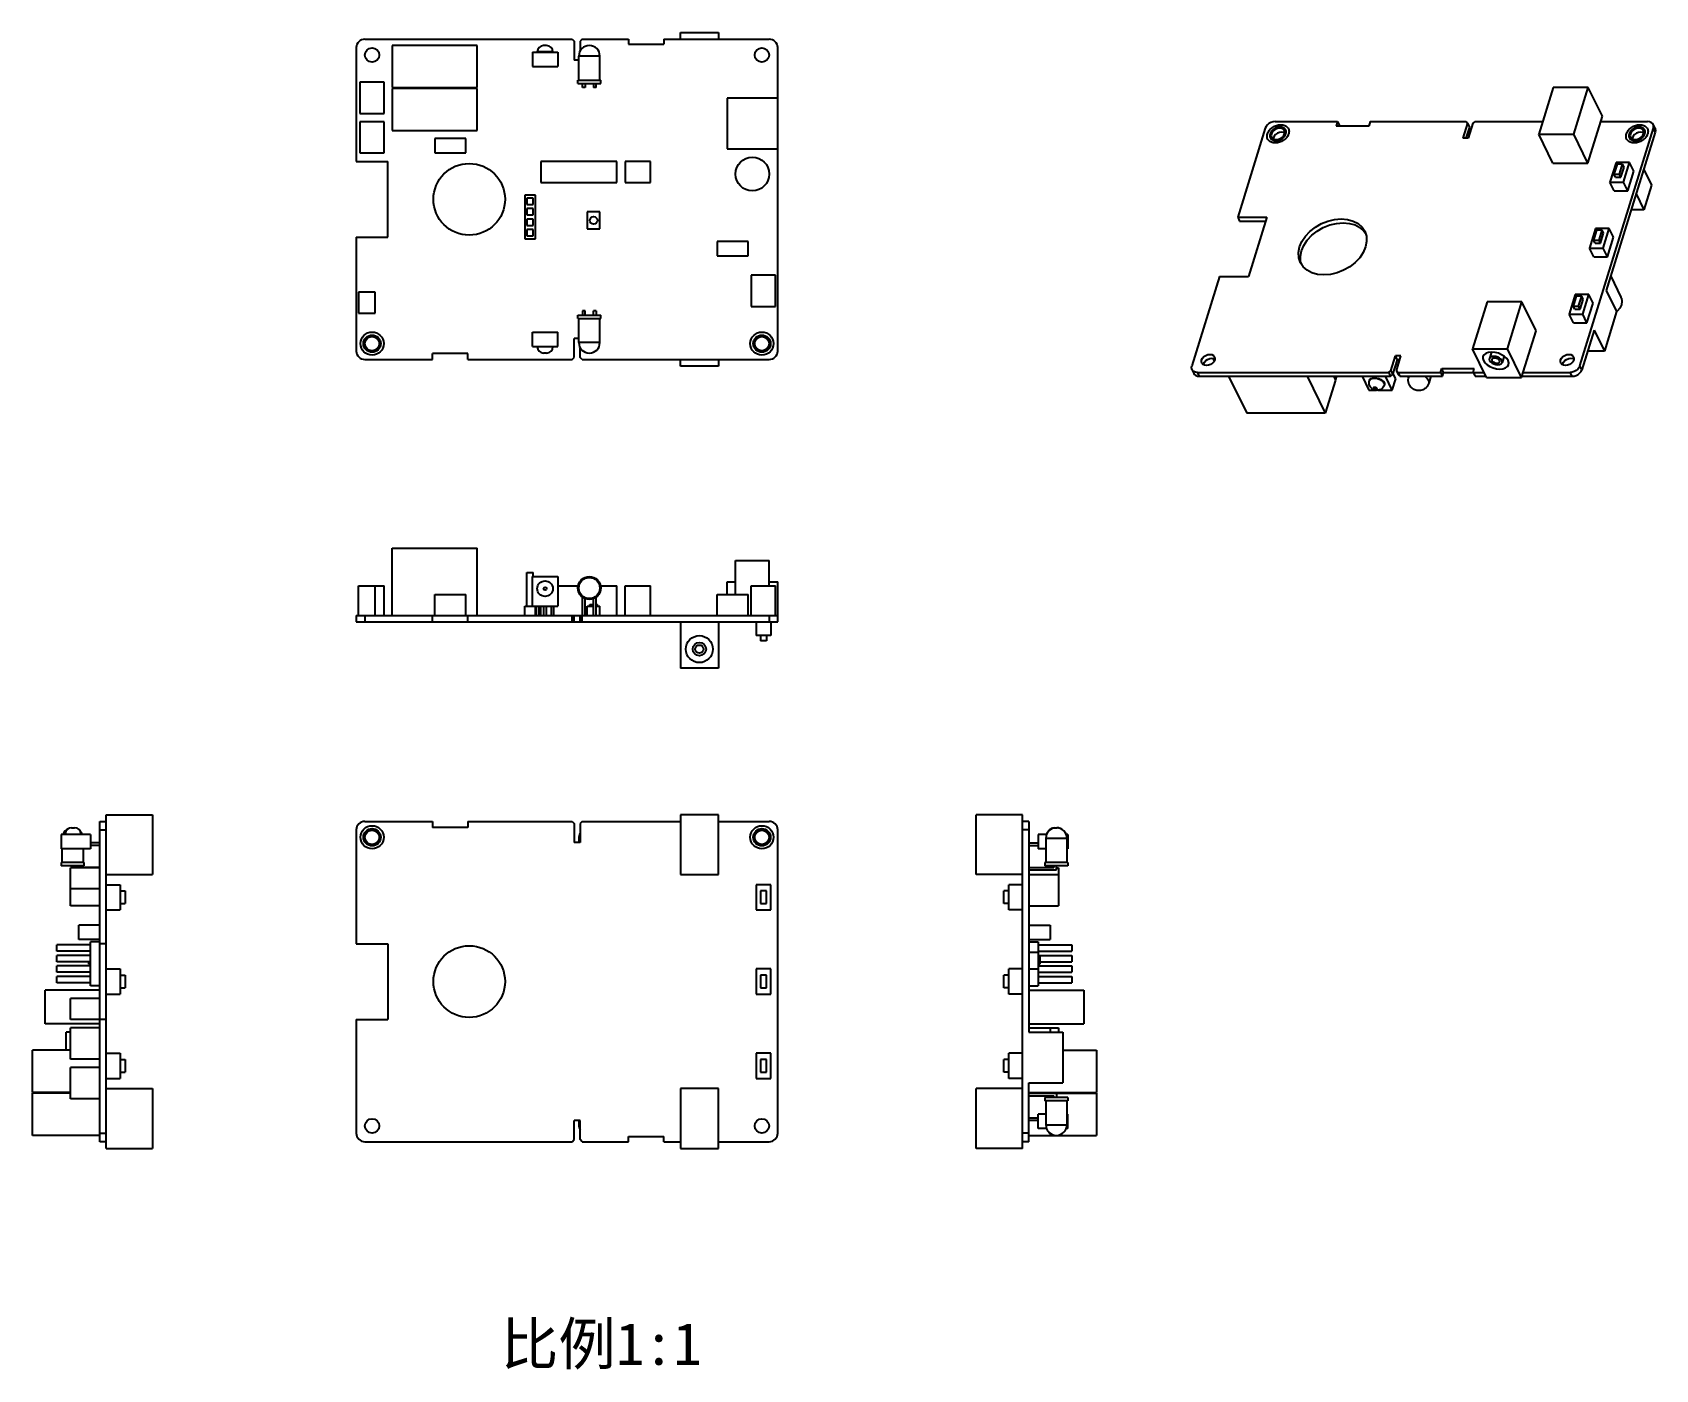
# Model space of a CAD drawing. Extents: x -311 to 74, y -130 to 187.
import ezdxf

# ---------------------------------------------------------------- set-up
doc = ezdxf.new("R2010")
doc.units = 0
doc.header["$LTSCALE"] = 0.64311
doc.header["$MEASUREMENT"] = 0
doc.layers.get('0').update_dxf_attribs({"linetype": 'CONTINUOUS'})

msp = doc.modelspace()

# ---------------------------------------------------------------- linework, layer by layer
at = {"color": 7, "linetype": 'Continuous'}
for p, q in [((-232.34, 185.77), (-183.14, 185.77)), ((-183.14, 185.77), (-182.64, 185.27)), ((-182.64, 185.27), (-182.64, 180.77)), ((-180.74, 185.77), (-181.24, 185.27)), ((-181.24, 185.27), (-181.24, 182.94)), ((-180.74, 185.77), (-169.74, 185.77)), ((-169.74, 185.77), (-169.74, 184.57)), ((-161.34, 185.77), (-161.34, 184.57)), ((-161.34, 185.77), (-136.34, 185.77)), ((-157.42, 185.77), (-157.42, 187.37)), ((-157.42, 187.37), (-148.42, 187.37)), ((-148.42, 187.37), (-148.42, 185.77)), ((-234.34, 183.77), (-234.34, 156.77)), ((-225.84, 184.27), (-225.84, 174.27)), ((-205.64, 184.27), (-225.84, 184.27)), ((-205.64, 174.27), (-205.64, 184.27)), ((-192.54, 182.67), (-192.54, 179.27)), ((-192.54, 182.67), (-186.54, 182.67)), ((-191.39, 182.77), (-191.39, 182.67)), ((-187.69, 182.77), (-191.39, 182.77)), ((-189.19, 184.27), (-189.89, 184.27)), ((-187.69, 182.77), (-187.69, 182.67)), ((-186.54, 182.67), (-186.54, 179.27)), ((-181.54, 176.07), (-181.54, 181.77)), ((-176.54, 181.77), (-181.54, 181.77)), ((-176.54, 176.07), (-176.54, 181.77)), ((-169.74, 184.57), (-161.34, 184.57)), ((-134.34, 111.77), (-134.34, 183.77)), ((-192.54, 179.27), (-186.54, 179.27)), ((-181.54, 180.77), (-182.64, 180.77)), ((-233.54, 175.57), (-233.54, 168.17)), ((-227.74, 175.57), (-233.54, 175.57)), ((-227.74, 168.17), (-227.74, 175.57)), ((-225.84, 174.27), (-205.64, 174.27)), ((-225.84, 174.07), (-225.84, 164.07)), ((-205.64, 174.07), (-225.84, 174.07)), ((-205.64, 164.07), (-205.64, 174.07)), ((-181.74, 175.27), (-181.74, 176.07)), ((-181.74, 176.07), (-176.34, 176.07)), ((-181.74, 175.27), (-176.34, 175.27)), ((-180.64, 174.27), (-180.64, 175.27)), ((-180.04, 174.27), (-180.64, 174.27)), ((-180.04, 175.27), (-180.04, 174.27)), ((-178.04, 175.27), (-178.04, 174.27)), ((-177.44, 174.27), (-178.04, 174.27)), ((-177.44, 174.27), (-177.44, 175.27)), ((-176.34, 175.27), (-176.34, 176.07)), ((49.74, 174.33), (46.3, 163.21)), ((58.03, 174.33), (49.74, 174.33)), ((54.59, 163.21), (58.03, 174.33)), ((61.39, 167.49), (58.03, 174.33)), ((-134.34, 171.77), (-146.34, 171.77)), ((-146.34, 171.77), (-146.34, 159.77)), ((-233.54, 168.17), (-227.74, 168.17)), ((-233.54, 166.17), (-233.54, 158.77)), ((-227.74, 166.17), (-233.54, 166.17)), ((-227.74, 158.77), (-227.74, 166.17)), ((-16.3, 166.24), (-1.47, 166.24)), ((-1.47, 166.24), (-1.81, 165.14)), ((-1.47, 166.24), (-1.01, 165.31)), ((6.27, 166.24), (5.93, 165.14)), ((6.27, 166.24), (29.02, 166.24)), ((29.36, 165.85), (28.27, 162.32)), ((29.02, 166.24), (29.36, 165.85)), ((29.36, 165.85), (29.82, 164.91)), ((30.65, 165.85), (29.56, 162.32)), ((31.23, 166.24), (30.65, 165.85)), ((31.23, 166.24), (47.24, 166.24)), ((57.95, 156.37), (61.39, 167.49)), ((61, 166.24), (72.12, 166.24)), ((-225.84, 164.07), (-205.64, 164.07)), ((-215.74, 162.17), (-215.74, 158.77)), ((-208.34, 162.17), (-215.74, 162.17)), ((-208.34, 158.77), (-208.34, 162.17)), ((-18.62, 164.67), (-25.16, 143.52)), ((-16.7, 162.37), (-16.73, 162.16)), ((5.93, 165.14), (-1.81, 165.14)), ((-1.01, 165.31), (-1.07, 165.14)), ((29.56, 162.32), (28.27, 162.32)), ((29.82, 164.91), (29.01, 162.32)), ((46.3, 163.21), (54.59, 163.21)), ((49.66, 156.37), (46.3, 163.21)), ((57.95, 156.37), (54.59, 163.21)), ((56.05, 108.27), (73.48, 164.67)), ((73.94, 163.74), (62.32, 126.14)), ((68.5, 162.37), (68.47, 162.16)), ((73.89, 164.62), (73.44, 165.55)), ((73.94, 163.74), (73.48, 164.67)), ((-233.54, 158.77), (-227.74, 158.77)), ((-215.74, 158.77), (-208.34, 158.77)), ((-146.34, 159.77), (-134.34, 159.77)), ((-234.34, 156.77), (-226.84, 156.77)), ((-226.84, 138.77), (-226.84, 156.77)), ((-190.54, 156.77), (-190.54, 151.77)), ((-172.54, 156.77), (-190.54, 156.77)), ((-172.54, 151.77), (-172.54, 156.77)), ((-164.54, 156.77), (-170.54, 156.77)), ((-170.54, 156.77), (-170.54, 151.77)), ((-164.54, 151.77), (-164.54, 156.77)), ((49.66, 156.37), (57.95, 156.37)), ((64.63, 156.54), (63.18, 151.84)), ((64.87, 156.11), (64.14, 153.76)), ((67.85, 156.54), (64.63, 156.54)), ((66.16, 156.11), (64.87, 156.11)), ((65.43, 153.76), (66.16, 156.11)), ((65.8, 153.02), (66.52, 155.37)), ((66.52, 155.37), (66.16, 156.11)), ((66.4, 151.84), (67.85, 156.54)), ((67.41, 149.79), (68.86, 154.49)), ((68.86, 154.49), (67.85, 156.54)), ((71.2, 154.86), (73.05, 151.09)), ((-190.54, 151.77), (-172.54, 151.77)), ((-170.54, 151.77), (-164.54, 151.77)), ((63.18, 151.84), (66.4, 151.84)), ((64.19, 149.79), (63.18, 151.84)), ((64.14, 153.76), (65.43, 153.76)), ((64.51, 153.02), (64.14, 153.76)), ((64.51, 153.02), (65.8, 153.02)), ((65.8, 153.02), (65.43, 153.76)), ((67.41, 149.79), (66.4, 151.84)), ((73.05, 151.09), (71.26, 145.29)), ((-194.34, 148.77), (-194.34, 138.37)), ((-191.84, 148.77), (-194.34, 148.77)), ((-193.84, 148.07), (-193.84, 146.57)), ((-192.34, 148.07), (-193.84, 148.07)), ((-193.84, 146.57), (-192.34, 146.57)), ((-192.34, 146.57), (-192.34, 148.07)), ((-191.84, 138.37), (-191.84, 148.77)), ((64.19, 149.79), (67.41, 149.79)), ((69.4, 149.06), (71.26, 145.29)), ((-193.84, 145.57), (-193.84, 144.07)), ((-192.34, 145.57), (-193.84, 145.57)), ((-193.84, 144.07), (-192.34, 144.07)), ((-193.84, 143.07), (-193.84, 141.57)), ((-192.34, 143.07), (-193.84, 143.07)), ((-192.34, 144.07), (-192.34, 145.57)), ((-192.34, 141.57), (-192.34, 143.07)), ((-176.54, 144.77), (-179.54, 144.77)), ((-179.54, 144.77), (-179.54, 140.77)), ((-176.54, 140.77), (-176.54, 144.77)), ((-25.16, 143.52), (-24.7, 142.59)), ((-25.16, 143.52), (-18.25, 143.52)), ((-24.7, 142.59), (-18.54, 142.59)), ((-18.25, 143.52), (-22.61, 129.42)), ((71.26, 145.29), (68.24, 145.29)), ((-234.34, 138.77), (-234.34, 111.77)), ((-234.34, 138.77), (-226.84, 138.77)), ((-193.84, 141.57), (-192.34, 141.57)), ((-193.84, 140.57), (-193.84, 139.07)), ((-192.34, 140.57), (-193.84, 140.57)), ((-193.84, 139.07), (-192.34, 139.07)), ((-192.34, 139.07), (-192.34, 140.57)), ((-179.54, 140.77), (-176.54, 140.77)), ((4.79, 140.25), (5.13, 139.74)), ((59.79, 140.87), (58.34, 136.17)), ((60.03, 140.44), (59.3, 138.09)), ((63.01, 140.87), (59.79, 140.87)), ((61.32, 140.44), (60.03, 140.44)), ((60.59, 138.09), (61.32, 140.44)), ((60.96, 137.35), (61.68, 139.7)), ((61.68, 139.7), (61.32, 140.44)), ((61.56, 136.17), (63.01, 140.87)), ((62.57, 134.12), (64.02, 138.82)), ((64.02, 138.82), (63.01, 140.87)), ((-194.34, 138.37), (-191.84, 138.37)), ((-141.34, 137.77), (-148.74, 137.77)), ((-148.74, 137.77), (-148.74, 134.37)), ((-141.34, 134.37), (-141.34, 137.77)), ((58.34, 136.17), (61.56, 136.17)), ((59.34, 134.12), (58.34, 136.17)), ((59.3, 138.09), (60.59, 138.09)), ((59.67, 137.35), (59.3, 138.09)), ((59.67, 137.35), (60.96, 137.35)), ((60.96, 137.35), (60.59, 138.09)), ((62.57, 134.12), (61.56, 136.17)), ((-148.74, 134.37), (-141.34, 134.37)), ((-9.98, 132.27), (-10.22, 132.99)), ((59.34, 134.12), (62.57, 134.12)), ((-134.84, 129.77), (-140.64, 129.77)), ((-140.64, 129.77), (-140.64, 122.37)), ((-134.84, 122.37), (-134.84, 129.77)), ((-29.52, 129.42), (-36.05, 108.27)), ((-29.52, 129.42), (-22.61, 129.42)), ((63.36, 129.5), (65.8, 124.52)), ((-233.84, 125.77), (-233.84, 120.77)), ((-229.84, 125.77), (-233.84, 125.77)), ((-229.84, 120.77), (-229.84, 125.77)), ((34.01, 123.41), (30.57, 112.29)), ((42.3, 123.41), (34.01, 123.41)), ((38.86, 112.29), (42.3, 123.41)), ((45.65, 116.58), (42.3, 123.41)), ((54.95, 125.21), (53.5, 120.51)), ((55.19, 124.78), (54.46, 122.43)), ((58.17, 125.21), (54.95, 125.21)), ((56.48, 124.78), (55.19, 124.78)), ((55.75, 122.43), (56.48, 124.78)), ((56.12, 121.68), (56.84, 124.03)), ((56.84, 124.03), (56.48, 124.78)), ((56.72, 120.51), (58.17, 125.21)), ((59.18, 123.16), (58.17, 125.21)), ((62.32, 126.14), (64.76, 121.17)), ((-233.84, 120.77), (-229.84, 120.77)), ((-181.74, 120.27), (-176.34, 120.27)), ((-181.74, 119.47), (-181.74, 120.27)), ((-181.74, 119.47), (-176.34, 119.47)), ((-181.54, 113.77), (-181.54, 119.47)), ((-180.04, 121.27), (-180.64, 121.27)), ((-180.64, 121.27), (-180.64, 120.27)), ((-180.04, 120.27), (-180.04, 121.27)), ((-177.44, 121.27), (-178.04, 121.27)), ((-178.04, 120.27), (-178.04, 121.27)), ((-177.44, 121.27), (-177.44, 120.27)), ((-176.54, 113.77), (-176.54, 119.47)), ((-176.34, 119.47), (-176.34, 120.27)), ((-140.64, 122.37), (-134.84, 122.37)), ((53.5, 120.51), (56.72, 120.51)), ((54.5, 118.46), (53.5, 120.51)), ((54.46, 122.43), (55.75, 122.43)), ((54.83, 121.68), (54.46, 122.43)), ((54.83, 121.68), (56.12, 121.68)), ((56.12, 121.68), (55.75, 122.43)), ((57.73, 118.46), (56.72, 120.51)), ((57.73, 118.46), (59.18, 123.16)), ((64.76, 121.17), (61.86, 111.77)), ((64.92, 121.19), (64.72, 121.03)), ((-192.54, 116.27), (-186.54, 116.27)), ((-192.54, 112.87), (-192.54, 116.27)), ((-186.54, 112.87), (-186.54, 116.27)), ((42.21, 105.45), (45.65, 116.58)), ((54.5, 118.46), (57.73, 118.46)), ((59.42, 116.74), (56.51, 107.34)), ((59.42, 116.74), (61.86, 111.77)), ((-192.54, 112.87), (-186.54, 112.87)), ((-191.39, 112.87), (-191.39, 112.77)), ((-187.69, 112.77), (-191.39, 112.77)), ((-187.69, 112.87), (-187.69, 112.77)), ((-181.54, 114.77), (-182.64, 114.77)), ((-182.64, 110.27), (-182.64, 114.77)), ((-176.54, 113.77), (-181.54, 113.77)), ((-181.24, 110.27), (-181.24, 112.6)), ((30.57, 112.29), (38.86, 112.29)), ((33.92, 105.45), (30.57, 112.29)), ((42.21, 105.45), (38.86, 112.29)), ((61.86, 111.77), (57.88, 111.77)), ((-232.34, 109.77), (-216.24, 109.77)), ((-207.84, 111.17), (-216.24, 111.17)), ((-216.24, 109.77), (-216.24, 111.17)), ((-207.84, 109.77), (-207.84, 111.17)), ((-207.84, 109.77), (-183.14, 109.77)), ((-189.19, 111.27), (-189.89, 111.27)), ((-183.14, 109.77), (-182.64, 110.27)), ((-180.74, 109.77), (-181.24, 110.27)), ((-180.74, 109.77), (-136.34, 109.77)), ((-157.42, 108.17), (-157.42, 109.77)), ((-148.42, 108.17), (-157.42, 108.17)), ((-148.42, 109.77), (-148.42, 108.17)), ((-33.31, 108.51), (-33.28, 108.71)), ((-31.03, 110), (-30.74, 109.41)), ((11.2, 107.1), (12.29, 110.62)), ((11.66, 106.17), (12.75, 109.69)), ((13.58, 110.62), (12.29, 110.62)), ((12.75, 109.69), (12.29, 110.62)), ((12.49, 107.1), (13.58, 110.62)), ((13.29, 109.69), (12.75, 109.69)), ((35.05, 111.48), (34.58, 109.96)), ((38.06, 110.54), (37.59, 109.03)), ((51.89, 108.51), (51.91, 108.71)), ((56.51, 107.34), (56.05, 108.27)), ((-36.01, 107.39), (-35.55, 106.46)), ((-34.24, 105.77), (-34.69, 106.71)), ((-34.69, 106.71), (10.62, 106.71)), ((-34.24, 105.77), (11.08, 105.77)), ((-27.31, 105.77), (-23.01, 97)), ((-8.71, 105.77), (-4.4, 97)), ((-1.98, 104.84), (-4.4, 97)), ((-2.44, 105.77), (-1.98, 104.84)), ((-2.32, 105.77), (-1.93, 104.99)), ((-1.93, 104.99), (-2.06, 104.99)), ((-1.69, 105.77), (-1.93, 104.99)), ((4.36, 105.77), (5.98, 102.48)), ((6.08, 104.72), (6.1, 104.8)), ((11.5, 102.48), (9.89, 105.77)), ((10.62, 106.71), (11.2, 107.1)), ((10.62, 106.71), (11.08, 105.77)), ((11.08, 105.77), (11.66, 106.17)), ((11.2, 107.1), (11.66, 106.17)), ((11.5, 102.48), (12.33, 105.15)), ((12.33, 105.15), (11.72, 106.37)), ((12.83, 106.71), (12.49, 107.1)), ((12.49, 107.1), (12.95, 106.17)), ((12.83, 106.71), (22.96, 106.71)), ((12.83, 106.71), (13.29, 105.77)), ((13.29, 105.77), (12.95, 106.17)), ((13.29, 105.77), (23.42, 105.77)), ((15.47, 105.77), (15.42, 105.6)), ((20.7, 105.77), (20.19, 104.13)), ((22.96, 106.71), (23.25, 107.65)), ((22.96, 106.71), (23.42, 105.77)), ((23.25, 107.65), (30.99, 107.65)), ((23.71, 106.71), (23.25, 107.65)), ((23.42, 105.77), (23.71, 106.71)), ((23.71, 106.71), (30.7, 106.71)), ((30.7, 106.71), (30.99, 107.65)), ((30.7, 106.71), (33.31, 106.71)), ((30.7, 106.71), (31.16, 105.77)), ((31.16, 105.77), (33.77, 105.77)), ((33.92, 105.45), (42.21, 105.45)), ((42.31, 105.77), (54.18, 105.77)), ((42.6, 106.71), (53.73, 106.71)), ((54.18, 105.77), (53.73, 106.71)), ((5.98, 102.48), (7.77, 102.48)), ((8.11, 102.48), (11.5, 102.48)), ((9.64, 103.88), (9.61, 103.63)), ((9.61, 103.63), (9.64, 103.71)), ((-4.4, 97), (-23.01, 97)), ((-225.84, 49.02), (-225.84, 65.02)), ((-225.84, 65.02), (-205.64, 65.02)), ((-205.64, 49.02), (-205.64, 65.02)), ((-144.34, 62.02), (-136.34, 62.02)), ((-144.34, 54.02), (-144.34, 62.02)), ((-136.34, 56.02), (-136.34, 62.02)), ((-193.84, 51.22), (-193.84, 59.22)), ((-193.84, 59.22), (-192.34, 59.22)), ((-192.54, 51.22), (-192.54, 58.22)), ((-192.54, 58.22), (-186.54, 58.22)), ((-192.34, 58.22), (-192.34, 59.22)), ((-186.54, 58.22), (-186.54, 51.22)), ((-233.84, 49.02), (-233.84, 56.02)), ((-233.84, 56.02), (-227.74, 56.02)), ((-229.84, 49.02), (-229.84, 56.02)), ((-227.74, 49.02), (-227.74, 56.02)), ((-215.74, 49.02), (-215.74, 54.02)), ((-215.74, 54.02), (-208.34, 54.02)), ((-208.34, 49.02), (-208.34, 54.02)), ((-186.54, 56.02), (-181.66, 56.02)), ((-176.41, 56.02), (-172.54, 56.02)), ((-172.54, 49.02), (-172.54, 56.02)), ((-170.54, 56.02), (-164.54, 56.02)), ((-170.54, 49.02), (-170.54, 56.02)), ((-164.54, 49.02), (-164.54, 56.02)), ((-148.74, 54.02), (-141.34, 54.02)), ((-148.74, 49.02), (-148.74, 54.02)), ((-146.34, 57.02), (-144.34, 57.02)), ((-146.34, 54.02), (-146.34, 57.02)), ((-141.34, 49.02), (-141.34, 54.02)), ((-140.64, 56.02), (-134.84, 56.02)), ((-140.64, 49.02), (-140.64, 56.02)), ((-136.34, 57.02), (-134.34, 57.02)), ((-134.84, 49.02), (-134.84, 56.02)), ((-134.34, 47.52), (-134.34, 57.02)), ((-194.34, 49.02), (-194.34, 51.22)), ((-194.34, 51.22), (-186.54, 51.22)), ((-191.84, 49.02), (-191.84, 51.22)), ((-191.64, 49.02), (-191.64, 51.22)), ((-191.04, 49.02), (-191.04, 51.22)), ((-190.54, 49.02), (-190.54, 51.22)), ((-189.84, 49.02), (-189.84, 51.22)), ((-189.24, 49.02), (-189.24, 51.22)), ((-188.04, 49.02), (-188.04, 51.22)), ((-187.44, 49.02), (-187.44, 51.22)), ((-180.64, 49.02), (-180.64, 53.37)), ((-180.04, 49.02), (-180.04, 53.02)), ((-179.54, 51.22), (-178.04, 51.22)), ((-179.54, 49.02), (-179.54, 51.22)), ((-178.94, 51.62), (-178.04, 51.62)), ((-178.94, 51.22), (-178.94, 51.62)), ((-178.04, 49.02), (-178.04, 53.02)), ((-177.44, 49.02), (-177.44, 53.37)), ((-177.44, 51.62), (-177.14, 51.62)), ((-177.44, 51.22), (-176.54, 51.22)), ((-177.14, 51.22), (-177.14, 51.62)), ((-176.54, 49.02), (-176.54, 51.22)), ((-234.34, 49.02), (-234.34, 47.52)), ((-234.34, 49.02), (-134.34, 49.02)), ((-234.34, 47.52), (-134.34, 47.52)), ((-232.34, 49.02), (-232.34, 47.52)), ((-216.24, 47.52), (-216.24, 49.02)), ((-207.84, 47.52), (-207.84, 49.02)), ((-183.14, 47.52), (-183.14, 49.02)), ((-182.64, 47.52), (-182.64, 49.02)), ((-181.24, 47.52), (-181.24, 49.02)), ((-180.74, 47.52), (-180.74, 49.02)), ((-157.42, 47.52), (-157.42, 36.52)), ((-148.42, 47.52), (-148.42, 36.52)), ((-139.44, 47.52), (-139.44, 44.22)), ((-136.34, 49.02), (-136.34, 47.52)), ((-135.94, 47.52), (-135.94, 44.22)), ((-135.94, 44.22), (-139.44, 44.22)), ((-138.39, 44.22), (-138.39, 43.02)), ((-136.99, 43.02), (-138.39, 43.02)), ((-136.99, 44.22), (-136.99, 43.02)), ((-148.42, 36.52), (-157.42, 36.52)), ((-295.2, -75.88), (-295.2, 0.12)), ((-295.2, 0.12), (-293.7, 0.12)), ((-293.7, -77.48), (-293.7, 1.72)), ((-293.7, 1.72), (-282.7, 1.72)), ((-282.7, 1.72), (-282.7, -12.48)), ((-232.34, 0.12), (-216.24, 0.12)), ((-216.24, 0.12), (-216.24, -1.28)), ((-207.84, 0.12), (-207.84, -1.28)), ((-207.84, 0.12), (-183.14, 0.12)), ((-183.14, 0.12), (-182.64, -0.38)), ((-180.74, 0.12), (-181.24, -0.38)), ((-180.74, 0.12), (-157.42, 0.12)), ((-157.42, 1.72), (-157.42, -12.48)), ((-148.42, 1.72), (-157.42, 1.72)), ((-148.42, -12.48), (-148.42, 1.72)), ((-148.42, 0.12), (-136.34, 0.12)), ((-87.2, -12.48), (-87.2, 1.72)), ((-76.2, 1.72), (-87.2, 1.72)), ((-76.2, -77.48), (-76.2, 1.72)), ((-74.7, 0.12), (-76.2, 0.12)), ((-74.7, 0.12), (-74.7, -49.88)), ((-304.4, -2.98), (-304.4, -6.38)), ((-297.4, -2.98), (-304.4, -2.98)), ((-303.4, -2.98), (-303.4, -2.88)), ((-303.4, -2.88), (-299.7, -2.88)), ((-301.9, -1.38), (-301.2, -1.38)), ((-299.7, -2.98), (-299.7, -2.88)), ((-297.4, -2.98), (-297.4, -6.38)), ((-295.2, -1.88), (-293.7, -1.88)), ((-234.34, -1.88), (-234.34, -28.88)), ((-207.84, -1.28), (-216.24, -1.28)), ((-182.64, -0.38), (-182.64, -4.88)), ((-181.24, -0.38), (-181.24, -4.88)), ((-134.34, -73.88), (-134.34, -1.88)), ((-74.7, -1.88), (-76.2, -1.88)), ((-72.5, -2.98), (-72.5, -6.38)), ((-70.51, -2.98), (-72.5, -2.98)), ((-68.7, -1.38), (-68, -1.38)), ((-65.5, -2.98), (-65.89, -2.98)), ((-65.5, -2.98), (-65.5, -6.38)), ((-297.4, -6.38), (-304.4, -6.38)), ((-304.2, -6.38), (-304.2, -9.58)), ((-299.2, -6.38), (-299.2, -9.58)), ((-295.2, -4.98), (-297.4, -4.98)), ((-295.2, -5.58), (-297.4, -5.58)), ((-181.24, -4.88), (-182.64, -4.88)), ((-181.54, -3.88), (-181.54, -4.88)), ((-181.54, -3.88), (-181.24, -3.88)), ((-74.7, -4.98), (-72.5, -4.98)), ((-74.7, -5.58), (-72.5, -5.58)), ((-70.7, -6.38), (-72.5, -6.38)), ((-70.7, -3.88), (-70.7, -9.58)), ((-70.7, -3.88), (-65.7, -3.88)), ((-65.7, -3.88), (-65.7, -9.58)), ((-65.5, -6.38), (-65.7, -6.38)), ((-304.4, -9.58), (-304.4, -10.38)), ((-299, -9.58), (-304.4, -9.58)), ((-299, -10.38), (-304.4, -10.38)), ((-302.2, -19.88), (-302.2, -10.88)), ((-295.2, -10.88), (-302.2, -10.88)), ((-301.7, -10.88), (-301.7, -10.38)), ((-301.1, -10.38), (-301.1, -10.78)), ((-295.2, -10.78), (-301.1, -10.78)), ((-299, -9.58), (-299, -10.38)), ((-74.7, -10.78), (-68.8, -10.78)), ((-74.7, -11.38), (-68.2, -11.38)), ((-70.9, -9.58), (-70.9, -10.38)), ((-65.5, -9.58), (-70.9, -9.58)), ((-65.5, -10.38), (-70.9, -10.38)), ((-68.8, -10.38), (-68.8, -10.78)), ((-68.2, -11.38), (-68.2, -10.38)), ((-68.2, -10.88), (-67.7, -10.88)), ((-67.7, -10.88), (-67.7, -19.88)), ((-65.5, -9.58), (-65.5, -10.38)), ((-293.7, -12.48), (-282.7, -12.48)), ((-293.7, -14.88), (-290.4, -14.88)), ((-290.4, -14.88), (-290.4, -20.88)), ((-157.42, -12.48), (-148.42, -12.48)), ((-135.94, -14.88), (-139.44, -14.88)), ((-139.44, -14.88), (-139.44, -20.88)), ((-135.94, -20.88), (-135.94, -14.88)), ((-76.2, -12.48), (-87.2, -12.48)), ((-79.5, -20.88), (-79.5, -14.88)), ((-76.2, -14.88), (-79.5, -14.88)), ((-74.7, -12.48), (-67.7, -12.48)), ((-295.2, -15.88), (-302.2, -15.88)), ((-290.4, -16.38), (-289.2, -16.38)), ((-289.2, -16.38), (-289.2, -19.38)), ((-136.99, -16.38), (-138.39, -16.38)), ((-138.39, -16.38), (-138.39, -19.38)), ((-136.99, -19.38), (-136.99, -16.38)), ((-80.7, -19.38), (-80.7, -16.38)), ((-79.5, -16.38), (-80.7, -16.38)), ((-295.2, -19.88), (-302.2, -19.88)), ((-293.7, -20.88), (-290.4, -20.88)), ((-290.4, -19.38), (-289.2, -19.38)), ((-139.44, -20.88), (-135.94, -20.88)), ((-138.39, -19.38), (-136.99, -19.38)), ((-79.5, -19.38), (-80.7, -19.38)), ((-76.2, -20.88), (-79.5, -20.88)), ((-74.7, -19.88), (-67.7, -19.88)), ((-300.2, -27.88), (-300.2, -24.48)), ((-295.2, -24.48), (-300.2, -24.48)), ((-74.7, -24.48), (-69.7, -24.48)), ((-69.7, -24.48), (-69.7, -27.88)), ((-305.4, -30.68), (-305.4, -29.18)), ((-297.4, -29.18), (-305.4, -29.18)), ((-297.4, -30.68), (-305.4, -30.68)), ((-295.2, -27.88), (-300.2, -27.88)), ((-297.4, -38.88), (-297.4, -28.48)), ((-295.2, -28.48), (-297.4, -28.48)), ((-293.7, -28.88), (-295.2, -28.88)), ((-234.34, -28.88), (-226.84, -28.88)), ((-226.84, -28.88), (-226.84, -46.88)), ((-74.7, -27.88), (-69.7, -27.88)), ((-74.7, -28.48), (-72.5, -28.48)), ((-72.5, -28.48), (-72.5, -38.88)), ((-72.5, -29.18), (-64.5, -29.18)), ((-72.5, -30.68), (-64.5, -30.68)), ((-64.5, -29.18), (-64.5, -30.68)), ((-305.4, -33.18), (-305.4, -31.68)), ((-297.4, -31.68), (-305.4, -31.68)), ((-297.4, -33.18), (-305.4, -33.18)), ((-305.4, -35.68), (-305.4, -34.18)), ((-297.4, -34.18), (-305.4, -34.18)), ((-297.8, -33.78), (-297.8, -33.18)), ((-297.4, -33.78), (-297.8, -33.78)), ((-74.7, -30.88), (-72.5, -30.88)), ((-72.5, -31.68), (-64.5, -31.68)), ((-72.5, -31.98), (-72.1, -31.98)), ((-72.5, -33.78), (-72.1, -33.78)), ((-72.5, -34.18), (-64.5, -34.18)), ((-72.1, -31.98), (-72.1, -33.78)), ((-72.1, -33.18), (-64.5, -33.18)), ((-64.5, -31.68), (-64.5, -33.18)), ((-64.5, -34.18), (-64.5, -35.68)), ((-297.4, -35.68), (-305.4, -35.68)), ((-305.4, -38.18), (-305.4, -36.68)), ((-297.4, -36.68), (-305.4, -36.68)), ((-297.4, -38.18), (-305.4, -38.18)), ((-293.7, -34.88), (-290.4, -34.88)), ((-290.4, -34.88), (-290.4, -40.88)), ((-290.4, -36.38), (-289.2, -36.38)), ((-289.2, -36.38), (-289.2, -39.38)), ((-135.94, -34.88), (-139.44, -34.88)), ((-139.44, -34.88), (-139.44, -40.88)), ((-136.99, -36.38), (-138.39, -36.38)), ((-138.39, -36.38), (-138.39, -39.38)), ((-136.99, -39.38), (-136.99, -36.38)), ((-135.94, -40.88), (-135.94, -34.88)), ((-80.7, -39.38), (-80.7, -36.38)), ((-79.5, -36.38), (-80.7, -36.38)), ((-79.5, -40.88), (-79.5, -34.88)), ((-76.2, -34.88), (-79.5, -34.88)), ((-74.7, -34.88), (-72.5, -34.88)), ((-72.5, -35.68), (-64.5, -35.68)), ((-72.5, -36.68), (-64.5, -36.68)), ((-72.5, -38.18), (-64.5, -38.18)), ((-64.5, -36.68), (-64.5, -38.18)), ((-308.2, -47.88), (-308.2, -39.88)), ((-295.2, -39.88), (-308.2, -39.88)), ((-302.2, -46.88), (-302.2, -41.88)), ((-295.2, -41.88), (-302.2, -41.88)), ((-295.2, -38.88), (-297.4, -38.88)), ((-293.7, -40.88), (-290.4, -40.88)), ((-290.4, -39.38), (-289.2, -39.38)), ((-139.44, -40.88), (-135.94, -40.88)), ((-138.39, -39.38), (-136.99, -39.38)), ((-79.5, -39.38), (-80.7, -39.38)), ((-76.2, -40.88), (-79.5, -40.88)), ((-74.7, -38.88), (-72.5, -38.88)), ((-74.7, -39.88), (-61.7, -39.88)), ((-61.7, -39.88), (-61.7, -47.88)), ((-295.2, -47.88), (-308.2, -47.88)), ((-302.2, -49.88), (-303.2, -49.88)), ((-303.2, -54.18), (-303.2, -49.88)), ((-293.7, -46.88), (-302.2, -46.88)), ((-295.2, -48.88), (-302.2, -48.88)), ((-302.2, -56.28), (-302.2, -48.88)), ((-234.34, -46.88), (-234.34, -73.88)), ((-234.34, -46.88), (-226.84, -46.88)), ((-74.7, -47.88), (-61.7, -47.88)), ((-74.7, -48.88), (-67.7, -48.88)), ((-74.7, -49.88), (-66.7, -49.88)), ((-69.7, -48.88), (-69.7, -49.88)), ((-67.7, -48.88), (-67.7, -49.88)), ((-66.7, -49.88), (-66.7, -61.88)), ((-311.2, -64.18), (-311.2, -54.18)), ((-302.2, -54.18), (-311.2, -54.18)), ((-295.2, -56.28), (-302.2, -56.28)), ((-293.7, -54.88), (-290.4, -54.88)), ((-290.4, -54.88), (-290.4, -60.88)), ((-290.4, -56.38), (-289.2, -56.38)), ((-289.2, -56.38), (-289.2, -59.38)), ((-135.94, -54.88), (-139.44, -54.88)), ((-139.44, -54.88), (-139.44, -60.88)), ((-136.99, -56.38), (-138.39, -56.38)), ((-138.39, -56.38), (-138.39, -59.38)), ((-136.99, -59.38), (-136.99, -56.38)), ((-135.94, -60.88), (-135.94, -54.88)), ((-79.5, -56.38), (-80.7, -56.38)), ((-80.7, -59.38), (-80.7, -56.38)), ((-76.2, -54.88), (-79.5, -54.88)), ((-79.5, -60.88), (-79.5, -54.88)), ((-66.7, -54.18), (-58.7, -54.18)), ((-58.7, -54.18), (-58.7, -64.18)), ((-295.2, -58.28), (-302.2, -58.28)), ((-302.2, -65.68), (-302.2, -58.28)), ((-293.7, -60.88), (-290.4, -60.88)), ((-290.4, -59.38), (-289.2, -59.38)), ((-139.44, -60.88), (-135.94, -60.88)), ((-138.39, -59.38), (-136.99, -59.38)), ((-79.5, -59.38), (-80.7, -59.38)), ((-76.2, -60.88), (-79.5, -60.88)), ((-302.2, -64.18), (-311.2, -64.18)), ((-302.2, -64.38), (-311.2, -64.38)), ((-311.2, -74.38), (-311.2, -64.38)), ((-293.7, -63.28), (-282.7, -63.28)), ((-282.7, -63.28), (-282.7, -77.48)), ((-148.42, -63.28), (-157.42, -63.28)), ((-157.42, -63.28), (-157.42, -77.48)), ((-148.42, -77.48), (-148.42, -63.28)), ((-76.2, -63.28), (-87.2, -63.28)), ((-87.2, -77.48), (-87.2, -63.28)), ((-74.7, -61.88), (-66.7, -61.88)), ((-74.7, -75.88), (-74.7, -61.88)), ((-74.7, -64.18), (-58.7, -64.18)), ((-74.7, -64.38), (-58.7, -64.38)), ((-74.7, -64.98), (-68.8, -64.98)), ((-65.5, -65.38), (-70.9, -65.38)), ((-70.9, -65.38), (-70.9, -66.18)), ((-68.8, -65.38), (-68.8, -64.98)), ((-68.2, -64.38), (-68.2, -65.38)), ((-67.7, -64.18), (-67.7, -64.38)), ((-65.5, -65.38), (-65.5, -66.18)), ((-58.7, -64.38), (-58.7, -74.38)), ((-295.2, -65.68), (-302.2, -65.68)), ((-65.5, -66.18), (-70.9, -66.18)), ((-70.7, -66.18), (-70.7, -71.88)), ((-65.7, -66.18), (-65.7, -71.88)), ((-181.24, -70.88), (-182.64, -70.88)), ((-182.64, -75.38), (-182.64, -70.88)), ((-181.54, -70.88), (-181.54, -71.88)), ((-181.54, -71.88), (-181.24, -71.88)), ((-181.24, -75.38), (-181.24, -70.88)), ((-74.7, -70.18), (-72.5, -70.18)), ((-74.7, -70.78), (-72.5, -70.78)), ((-70.7, -69.38), (-72.5, -69.38)), ((-72.5, -72.78), (-72.5, -69.38)), ((-70.51, -72.78), (-72.5, -72.78)), ((-70.7, -71.88), (-65.7, -71.88)), ((-65.5, -72.78), (-65.89, -72.78)), ((-65.5, -69.38), (-65.7, -69.38)), ((-65.5, -72.78), (-65.5, -69.38)), ((-295.2, -74.38), (-311.2, -74.38)), ((-295.2, -73.88), (-293.7, -73.88)), ((-293.7, -75.88), (-295.2, -75.88)), ((-232.34, -75.88), (-183.14, -75.88)), ((-183.14, -75.88), (-182.64, -75.38)), ((-180.74, -75.88), (-181.24, -75.38)), ((-180.74, -75.88), (-169.74, -75.88)), ((-169.74, -74.68), (-161.34, -74.68)), ((-169.74, -75.88), (-169.74, -74.68)), ((-161.34, -75.88), (-161.34, -74.68)), ((-161.34, -75.88), (-157.42, -75.88)), ((-148.42, -75.88), (-136.34, -75.88)), ((-74.7, -73.88), (-76.2, -73.88)), ((-74.7, -75.88), (-76.2, -75.88)), ((-74.7, -74.38), (-58.7, -74.38)), ((-293.7, -77.48), (-282.7, -77.48)), ((-157.42, -77.48), (-148.42, -77.48)), ((-76.2, -77.48), (-87.2, -77.48))]:
    msp.add_line(p, q, dxfattribs=at)
for points in [[(-16.3, 166.24), (-16.78, 166.19), (-17.28, 166.03), (-17.74, 165.78), (-18.13, 165.46), (-18.44, 165.07), (-18.62, 164.67)], [(73.44, 165.55), (73.29, 165.78), (72.98, 166.03), (72.58, 166.19), (72.12, 166.24)], [(-17.16, 163.3), (-17.21, 162.89), (-17.12, 162.55)], [(-14.07, 164.05), (-14.34, 164.38), (-14.72, 164.57), (-15.18, 164.63), (-15.69, 164.57), (-16.18, 164.38), (-16.62, 164.08), (-16.96, 163.71), (-17.16, 163.3)], [(-17.12, 162.55), (-16.85, 162.22), (-16.47, 162.03), (-16.01, 161.97), (-15.5, 162.03), (-15.01, 162.22), (-14.57, 162.52), (-14.23, 162.89), (-14.03, 163.3)], [(-14, 163.51), (-14.26, 163.64), (-14.72, 163.7), (-15.23, 163.64), (-15.72, 163.45), (-16.16, 163.15), (-16.5, 162.78), (-16.7, 162.37)], [(-14.03, 163.3), (-13.98, 163.71), (-14.07, 164.05)], [(68.04, 163.3), (67.99, 162.89), (68.08, 162.55)], [(71.13, 164.05), (70.86, 164.38), (70.48, 164.57), (70.02, 164.63), (69.51, 164.57), (69.02, 164.38), (68.58, 164.08), (68.24, 163.71), (68.04, 163.3)], [(68.08, 162.55), (68.35, 162.22), (68.73, 162.03), (69.19, 161.97), (69.7, 162.03), (70.19, 162.22), (70.63, 162.52), (70.97, 162.89), (71.17, 163.3)], [(71.2, 163.51), (70.94, 163.64), (70.47, 163.7), (69.97, 163.64), (69.47, 163.45), (69.04, 163.15), (68.7, 162.78), (68.5, 162.37)], [(71.17, 163.3), (71.22, 163.71), (71.13, 164.05)], [(73.48, 164.67), (73.54, 165.07), (73.48, 165.46), (73.44, 165.55)], [(73.89, 164.62), (73.93, 164.52), (74, 164.14), (73.94, 163.74)], [(-10.48, 136.47), (-9.93, 137.77), (-9.1, 139.02), (-8.02, 140.17), (-6.73, 141.18), (-5.29, 142.01), (-3.75, 142.62), (-2.16, 143), (-0.6, 143.13), (0.89, 143), (2.24, 142.62), (3.41, 142.01), (4.34, 141.18), (4.98, 140.22)], [(-10.03, 135.54), (-9.47, 136.84), (-8.64, 138.09), (-7.56, 139.24), (-6.28, 140.25), (-4.84, 141.08), (-3.29, 141.69), (-1.71, 142.07), (-0.14, 142.2), (1.35, 142.07), (2.7, 141.69), (3.86, 141.08), (4.79, 140.25)], [(4.98, 140.22), (5.37, 139.02), (5.43, 137.77), (5.18, 136.47)], [(-10.28, 132.73), (-10.67, 133.92), (-10.73, 135.17), (-10.48, 136.47)], [(5.18, 136.47), (4.62, 135.17), (3.79, 133.92), (2.71, 132.77), (1.43, 131.76), (-0.02, 130.94), (-1.56, 130.32), (-3.14, 129.94), (-4.71, 129.81), (-6.2, 129.94), (-7.55, 130.32), (-8.71, 130.94), (-9.64, 131.76), (-10.28, 132.73)], [(-10.22, 132.99), (-10.28, 134.24), (-10.03, 135.54)], [(65.8, 124.52), (65.89, 124.33), (66.02, 123.57), (65.9, 122.76)], [(65.9, 122.76), (65.52, 121.95), (64.92, 121.19)], [(-36.01, 107.39), (-36.05, 107.49), (-36.12, 107.87), (-36.05, 108.27)], [(-33.7, 108.89), (-33.79, 109.23), (-33.74, 109.64)], [(-33.74, 109.64), (-33.54, 110.05), (-33.2, 110.43), (-32.76, 110.72), (-32.27, 110.91), (-31.76, 110.97), (-31.3, 110.91), (-30.92, 110.72), (-30.65, 110.39)], [(-30.61, 109.64), (-30.81, 109.23), (-31.15, 108.86), (-31.59, 108.57), (-32.08, 108.38), (-32.59, 108.31), (-33.05, 108.38), (-33.43, 108.57), (-33.7, 108.89)], [(-33.28, 108.71), (-33.08, 109.12), (-32.74, 109.49), (-32.31, 109.79), (-31.81, 109.98), (-31.31, 110.04), (-30.84, 109.98), (-30.58, 109.85)], [(-30.65, 110.39), (-30.56, 110.05), (-30.61, 109.64)], [(33.03, 110.44), (32.99, 110.01), (33.14, 109.49)], [(39.03, 109.49), (38.68, 110.01), (38.15, 110.49), (37.48, 110.9), (36.71, 111.22), (35.91, 111.41), (35.11, 111.48), (34.38, 111.41), (33.77, 111.22), (33.31, 110.9), (33.05, 110.49), (33.03, 110.44)], [(33.14, 109.49), (33.49, 108.98), (34.02, 108.5), (34.69, 108.09), (35.46, 107.77), (36.27, 107.57), (37.06, 107.5), (37.79, 107.57), (38.4, 107.77), (38.86, 108.09), (39.13, 108.5), (39.14, 108.55)], [(34.58, 109.96), (34.55, 109.8), (34.63, 109.49)], [(37.54, 109.49), (37.32, 109.8), (36.98, 110.07), (36.55, 110.29), (36.08, 110.43), (35.6, 110.47), (35.18, 110.43), (34.84, 110.29), (34.63, 110.07), (34.58, 109.96)], [(34.63, 109.49), (34.85, 109.19), (35.19, 108.92), (35.62, 108.7), (36.09, 108.56), (36.57, 108.51), (36.99, 108.56), (37.33, 108.7), (37.54, 108.92), (37.59, 109.03)], [(35.15, 109.78), (35.14, 109.7), (35.18, 109.49)], [(36.99, 109.49), (36.83, 109.7), (36.58, 109.88), (36.28, 110.02), (35.95, 110.09), (35.63, 110.09), (35.38, 110.02), (35.2, 109.88), (35.15, 109.78)], [(35.18, 109.49), (35.34, 109.28), (35.59, 109.1), (35.89, 108.97), (36.22, 108.89), (36.54, 108.89), (36.8, 108.97), (36.97, 109.1), (37.02, 109.2)], [(37.02, 109.2), (37.04, 109.28), (36.99, 109.49)], [(37.59, 109.03), (37.62, 109.19), (37.54, 109.49)], [(39.14, 108.55), (39.19, 108.98), (39.03, 109.49)], [(51.5, 108.89), (51.41, 109.23), (51.46, 109.64)], [(51.46, 109.64), (51.66, 110.05), (52, 110.43), (52.44, 110.72), (52.93, 110.91), (53.43, 110.97), (53.9, 110.91), (54.28, 110.72), (54.55, 110.39)], [(54.59, 109.64), (54.38, 109.23), (54.05, 108.86), (53.61, 108.57), (53.12, 108.38), (52.61, 108.31), (52.15, 108.38), (51.77, 108.57), (51.5, 108.89)], [(51.91, 108.71), (52.12, 109.12), (52.46, 109.49), (52.89, 109.79), (53.39, 109.98), (53.89, 110.04), (54.36, 109.98), (54.61, 109.85)], [(56.05, 108.27), (55.87, 107.87), (55.56, 107.49), (55.17, 107.17), (54.71, 106.92), (54.21, 106.76), (53.73, 106.71)], [(54.55, 110.39), (54.64, 110.05), (54.59, 109.64)], [(-34.69, 106.71), (-35.15, 106.76), (-35.55, 106.92), (-35.86, 107.16), (-36.01, 107.39)], [(-35.55, 106.46), (-35.4, 106.23), (-35.09, 105.98), (-34.69, 105.83), (-34.24, 105.77)], [(6.08, 104.72), (6.09, 104.75), (6.24, 104.99), (6.51, 105.17), (6.86, 105.29), (7.28, 105.33)], [(6.1, 104.8), (6.21, 105.01), (6.48, 105.22), (6.85, 105.36), (7.31, 105.4)], [(7.28, 105.33), (7.74, 105.29), (8.21, 105.17), (8.65, 104.99), (9.04, 104.75), (9.35, 104.47), (9.55, 104.18), (9.64, 103.88)], [(7.31, 105.4), (7.81, 105.36), (8.32, 105.22), (8.79, 105.01), (9.19, 104.73), (9.48, 104.42), (9.64, 104.09), (9.66, 103.78), (9.64, 103.71)], [(15.42, 105.6), (15.43, 105.64), (15.52, 105.77)], [(19.21, 105.77), (19.42, 105.64), (19.83, 105.27), (20.11, 104.87)], [(20.11, 104.87), (20.23, 104.46), (20.19, 104.13)], [(54.18, 105.77), (54.67, 105.83), (55.17, 105.98), (55.63, 106.23), (56.02, 106.56), (56.33, 106.94), (56.51, 107.34)], [(7.59, 102.78), (7.5, 102.79), (7.42, 102.81), (7.33, 102.85), (7.26, 102.89), (7.2, 102.94), (7.16, 103), (7.15, 103.06), (7.15, 103.11), (7.18, 103.16), (7.23, 103.19), (7.3, 103.21), (7.38, 103.22)], [(7.38, 103.22), (7.46, 103.21), (7.55, 103.19), (7.64, 103.16), (7.71, 103.11), (7.77, 103.06), (7.81, 103), (7.82, 102.94), (7.82, 102.89), (7.79, 102.85), (7.74, 102.81), (7.67, 102.79), (7.59, 102.78)]]:
    msp.add_lwpolyline(points, dxfattribs=at)
for centre, radius in [((-230.59, 182.02), 1.7), ((-138.09, 182.02), 1.7), ((-207.54, 147.77), 8.5), ((-140.34, 153.77), 4), ((-178.04, 142.77), 0.9), ((-230.59, 113.52), 1.7), ((-138.09, 113.52), 1.7), ((-179.04, 55.52), 2.7), ((-179.04, 55.52), 2.5), ((-189.54, 55.37), 1.85), ((-189.54, 55.37), 0.35), ((-152.92, 41.02), 3.2), ((-152.92, 41.02), 1.58), ((-152.92, 41.02), 0.979), ((-230.59, -3.63), 1.7), ((-138.09, -3.63), 1.7), ((-207.54, -37.88), 8.5), ((-230.59, -72.13), 1.7), ((-138.09, -72.13), 1.7)]:
    msp.add_circle(centre, radius, dxfattribs=at)
at = {"color": 2, "linetype": 'Continuous'}
for centre, radius in [((-230.59, 113.52), 2.75), ((-230.59, 113.52), 2.05), ((-138.09, 113.52), 2.75), ((-138.09, 113.52), 2.05), ((-230.59, -3.63), 2.75), ((-230.59, -3.63), 2.05), ((-138.09, -3.63), 2.75), ((-138.09, -3.63), 2.05)]:
    msp.add_circle(centre, radius, dxfattribs=at)
at = {"color": 7, "linetype": 'Continuous'}
for centre, radius, start, end in [((-232.34, 183.77), 2, 90, 180), ((-136.34, 183.77), 2, 0, 90), ((-189.89, 182.77), 1.5, 90, 180), ((-189.19, 182.77), 1.5, 0, 90), ((-179.04, 181.77), 2.5, 0, 180), ((-232.34, 111.77), 2, 180, 270), ((-189.89, 112.77), 1.5, 180, 270), ((-189.19, 112.77), 1.5, 270, 0), ((-179.04, 113.77), 2.5, 180, 0), ((-136.34, 111.77), 2, 270, 0), ((-232.34, -1.88), 2, 90, 180), ((-136.34, -1.88), 2, 0, 90), ((-301.7, -3.88), 2.5, 110.2636, 158.7072), ((-301.9, -2.88), 1.5, 90, 180), ((-301.2, -2.88), 1.5, 0, 90), ((-301.7, -3.88), 2.5, 21.2928, 44.5731), ((-179.04, -3.88), 2.5, 152.0983, 180), ((-68.2, -3.88), 2.5, 0, 180), ((-68.7, -2.88), 1.5, 90, 149.5378), ((-68, -2.88), 1.5, 63.6016, 90), ((-179.04, -71.88), 2.5, 180, 207.9017), ((-68.2, -71.88), 2.5, 180, 0), ((-232.34, -73.88), 2, 180, 270), ((-136.34, -73.88), 2, 270, 0), ((-68.7, -72.88), 1.5, 210.4622, 270), ((-68, -72.88), 1.5, 270, 296.3984)]:
    msp.add_arc(centre, radius, start, end, dxfattribs=at)
at = {"color": 2, "linetype": 'Continuous'}
for points, knots in [([(-13.06, 163.3), (-13.19, 163.01), (-13.47, 162.41), (-14.26, 161.73), (-15.21, 161.27), (-16.22, 161.09), (-17.16, 161.24), (-17.9, 161.71), (-18.28, 162.49), (-18.18, 163.02), (-18.13, 163.3)], [0, 0, 0, 0, 0.938013, 1.974194, 3.047173, 4.080248, 5.013401, 5.836184, 6.610367, 7.437047, 7.437047, 7.437047, 7.437047]), ([(-18.13, 163.3), (-18, 163.59), (-17.72, 164.19), (-16.93, 164.87), (-15.98, 165.34), (-14.96, 165.51), (-14.02, 165.36), (-13.29, 164.89), (-12.91, 164.11), (-13.01, 163.58), (-13.06, 163.3)], [0, 0, 0, 0, 0.938013, 1.974194, 3.047173, 4.080248, 5.013401, 5.836184, 6.610367, 7.437047, 7.437047, 7.437047, 7.437047]), ([(-17.48, 163.3), (-17.52, 163.06), (-17.6, 162.6), (-17.18, 161.97), (-16.47, 161.67), (-15.62, 161.69), (-14.79, 162), (-14.07, 162.54), (-13.82, 163.06), (-13.71, 163.3)], [0, 0, 0, 0, 0.697315, 1.357299, 2.087667, 2.927983, 3.83552, 4.728512, 5.533054, 5.533054, 5.533054, 5.533054]), ([(-13.71, 163.3), (-13.67, 163.54), (-13.59, 164), (-14.01, 164.63), (-14.72, 164.93), (-15.56, 164.91), (-16.4, 164.6), (-17.12, 164.06), (-17.36, 163.55), (-17.48, 163.3)], [0, 0, 0, 0, 0.697315, 1.357299, 2.087667, 2.927983, 3.83552, 4.728512, 5.533054, 5.533054, 5.533054, 5.533054]), ([(72.14, 163.3), (72.01, 163.01), (71.73, 162.41), (70.94, 161.73), (69.99, 161.27), (68.97, 161.09), (68.03, 161.24), (67.3, 161.71), (66.92, 162.49), (67.02, 163.02), (67.07, 163.3)], [0, 0, 0, 0, 0.938013, 1.974194, 3.047173, 4.080248, 5.013401, 5.836184, 6.610367, 7.437047, 7.437047, 7.437047, 7.437047]), ([(67.07, 163.3), (67.2, 163.59), (67.48, 164.19), (68.27, 164.87), (69.22, 165.34), (70.24, 165.51), (71.18, 165.36), (71.91, 164.89), (72.29, 164.11), (72.19, 163.58), (72.14, 163.3)], [0, 0, 0, 0, 0.938013, 1.974194, 3.047173, 4.080248, 5.013401, 5.836184, 6.610367, 7.437047, 7.437047, 7.437047, 7.437047]), ([(67.72, 163.3), (67.68, 163.06), (67.6, 162.6), (68.02, 161.97), (68.73, 161.67), (69.57, 161.69), (70.41, 162), (71.13, 162.54), (71.38, 163.06), (71.49, 163.3)], [0, 0, 0, 0, 0.697315, 1.357299, 2.087667, 2.927983, 3.83552, 4.728512, 5.533054, 5.533054, 5.533054, 5.533054]), ([(71.49, 163.3), (71.53, 163.54), (71.61, 164), (71.19, 164.63), (70.48, 164.93), (69.63, 164.91), (68.8, 164.6), (68.08, 164.06), (67.83, 163.55), (67.72, 163.3)], [0, 0, 0, 0, 0.697315, 1.357299, 2.087667, 2.927983, 3.83552, 4.728512, 5.533054, 5.533054, 5.533054, 5.533054])]:
    msp.add_open_spline(points, degree=3, knots=knots, dxfattribs=at)
at = {"color": 7, "linetype": 'Continuous'}
for points, knots in [([(7.95, 102.46), (7.77, 102.47), (7.41, 102.5), (6.92, 102.71), (6.51, 103.02), (6.22, 103.4), (6.04, 103.82), (5.98, 104.28), (6.05, 104.57), (6.08, 104.72)], [0, 0, 0, 0, 0.538904, 1.076289, 1.579094, 2.055418, 2.501377, 2.948276, 3.404533, 3.404533, 3.404533, 3.404533]), ([(15.56, 103.76), (15.48, 103.96), (15.33, 104.35), (15.28, 104.99), (15.37, 105.4), (15.42, 105.6)], [0, 0, 0, 0, 0.62413, 1.250802, 1.884798, 1.884798, 1.884798, 1.884798]), ([(20.19, 104.13), (20.11, 103.92), (19.94, 103.49), (19.47, 102.96), (18.88, 102.57), (18.25, 102.38), (17.66, 102.35), (17.13, 102.44), (16.65, 102.63), (16.23, 102.91), (15.84, 103.28), (15.66, 103.6), (15.56, 103.76)], [0, 0, 0, 0, 0.656648, 1.374762, 2.091148, 2.757058, 3.334894, 3.860775, 4.354603, 4.848918, 5.375407, 5.949206, 5.949206, 5.949206, 5.949206]), ([(9.61, 103.63), (9.55, 103.47), (9.42, 103.15), (9.03, 102.77), (8.52, 102.51), (8.15, 102.47), (7.95, 102.46)], [0, 0, 0, 0, 0.510797, 1.041741, 1.594973, 2.169174, 2.169174, 2.169174, 2.169174])]:
    msp.add_open_spline(points, degree=3, knots=knots, dxfattribs=at)

# ---------------------------------------------------------------- texts
at = {"color": 3, "insert": (-200.03, -118.84), "char_height": 10, "width": 118.5765, "attachment_point": 1}
msp.add_mtext('{\\fSimSun|b0|i0|c134|p2;比例1:1}', dxfattribs=at)

doc.saveas('drawing.dxf')
